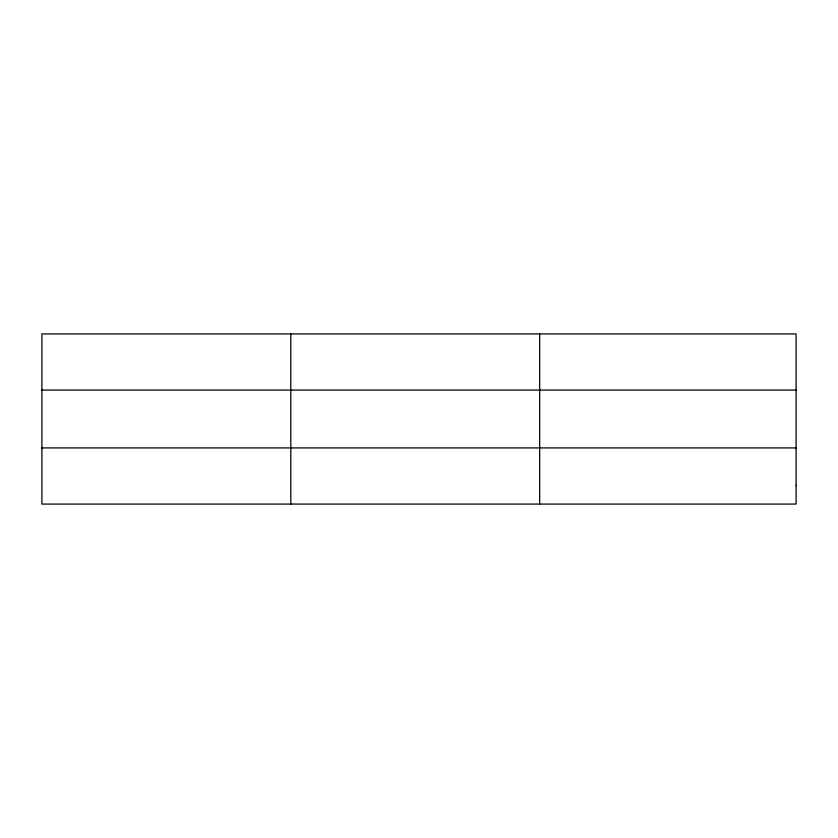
<?xml version="1.0" encoding="UTF-8"?>
<svg xmlns="http://www.w3.org/2000/svg" width="838" height="838" viewBox="0 0 838 838"><rect width="100%" height="100%" fill="white"/><g stroke="black" fill="none" stroke-linecap="round" stroke-linejoin="round"><path stroke-width="1.26" d="M290.786 504.067L290.786 333.933M539.672 504.067L539.672 333.933M41.9 390.079L796.1 390.079M41.9 447.921L796.1 447.921M796.1 485.349L796.1 504.067L41.9 504.067L41.9 333.933L796.1 333.933L796.1 485.349"/></g></svg>
